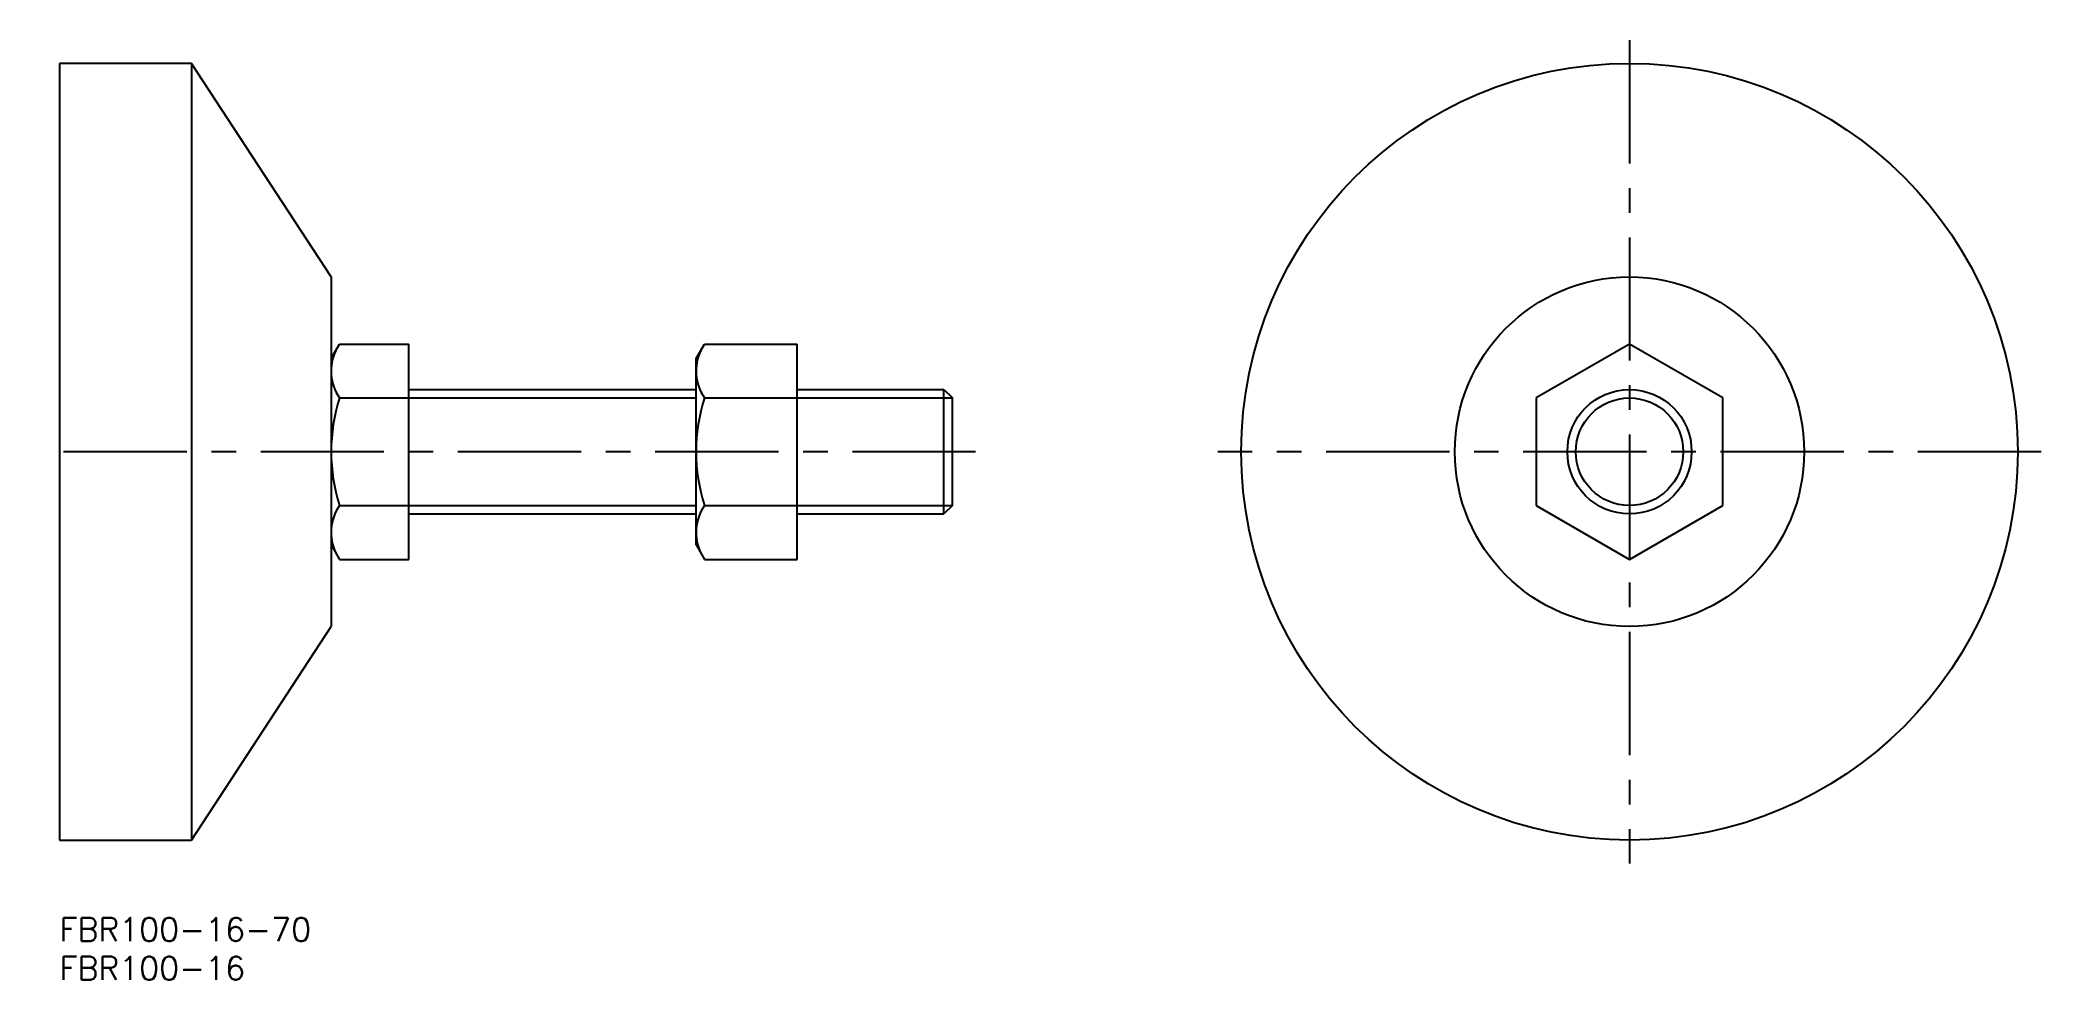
# Model space of a CAD drawing. Extents: x -2 to 255, y -8 to 113.
import ezdxf

# ---------------------------------------------------------------- set-up
doc = ezdxf.new("R2010")
doc.units = 0
doc.header["$LTSCALE"] = 0.5
doc.linetypes.add('CENTER', pattern=[50.8, 31.75, -6.35, 6.35, -6.35])
for name, color, linetype in [('MSM_CENTER', 1, 'CENTER'), ('MSM_CONTINUOUS', 7, 'CONTINUOUS'), ('MSM_NARROW', 5, 'CONTINUOUS'), ('MSM_PART_NUMBER', 7, 'CONTINUOUS')]:
    doc.layers.add(name, color=color, linetype=linetype)
doc.styles.get("Standard").update_dxf_attribs({"font": 'txt.shx', "height": 3, "bigfont": 'bigfont.shx'})

# ---------------------------------------------------------------- blocks, each defined once
blk = doc.blocks.new('*U2')
at = {"layer": 'MSM_PART_NUMBER'}
blk.add_text('FBR100-16-70', height=3, dxfattribs=at).set_placement((0, -3))
blk = doc.blocks.new('*U3')
at = {"layer": 'MSM_PART_NUMBER'}
blk.add_text('FBR100-16', height=3, dxfattribs=at).set_placement((0, -8))

msp = doc.modelspace()

# ---------------------------------------------------------------- linework, layer by layer
at = {"layer": 'MSM_CENTER'}
for p, q in [((202.21, 113), (202.21, 7)), ((118, 60), (-2.5, 60)), ((255.21, 60), (149.21, 60))]:
    msp.add_line(p, q, dxfattribs=at)
at = {"layer": 'MSM_CONTINUOUS'}
for p, q in [((0, 110), (0, 10)), ((17, 110), (0, 110)), ((35, 82.5), (17, 110)), ((17, 110), (17, 10)), ((35, 82.5), (35, 37.5)), ((35, 72), (36.07, 73.86)), ((36.07, 73.86), (45, 73.86)), ((45, 46.14), (45, 73.86)), ((82, 72), (83.07, 73.86)), ((83.07, 73.86), (95, 73.86)), ((95, 46.14), (95, 73.86)), ((202.21, 73.86), (190.21, 66.93)), ((214.21, 66.93), (202.21, 73.86)), ((82, 48), (82, 72)), ((45, 68), (82, 68)), ((95, 68), (113.92, 68)), ((113.92, 52), (113.92, 68)), ((113.92, 68), (115, 66.92)), ((36.07, 66.93), (45, 66.93)), ((83.07, 66.93), (95, 66.93)), ((115, 53.08), (115, 66.92)), ((190.21, 66.93), (190.21, 53.07)), ((214.21, 53.07), (214.21, 66.93)), ((36.07, 53.07), (45, 53.07)), ((45, 52), (82, 52)), ((83.07, 53.07), (95, 53.07)), ((95, 52), (113.92, 52)), ((115, 53.08), (113.92, 52)), ((190.21, 53.07), (202.21, 46.14)), ((202.21, 46.14), (214.21, 53.07)), ((35, 48), (36.07, 46.14)), ((82, 48), (83.07, 46.14)), ((36.07, 46.14), (45, 46.14)), ((83.07, 46.14), (95, 46.14)), ((17, 10), (35, 37.5)), ((0, 10), (17, 10))]:
    msp.add_line(p, q, dxfattribs=at)
for radius in [50, 22.5, 8]:
    msp.add_circle((202.21, 60), radius, dxfattribs=at)
for centre, radius, start, end in [((41.13, 70.39), 6.13, 154.3842, 214.3842), ((88.13, 70.39), 6.13, 154.3842, 214.3842), ((57.93, 60), 22.93, 162.4121, 197.5879), ((104.93, 60), 22.93, 162.4121, 197.5879), ((41.13, 49.61), 6.13, 145.6158, 205.6158), ((88.13, 49.61), 6.13, 145.6158, 205.6158)]:
    msp.add_arc(centre, radius, start, end, dxfattribs=at)
at = {"layer": 'MSM_NARROW'}
for p, q in [((45, 66.92), (82, 66.92)), ((95, 66.92), (115, 66.92)), ((45, 53.08), (82, 53.08)), ((95, 53.08), (115, 53.08))]:
    msp.add_line(p, q, dxfattribs=at)
msp.add_circle((202.21, 60), 6.92, dxfattribs=at)

# ---------------------------------------------------------------- block references
at = {"layer": 'MSM_CONTINUOUS'}
for name in ['*U2', '*U3']:
    msp.add_blockref(name, (0, 0), dxfattribs=at)

doc.saveas('drawing.dxf')
